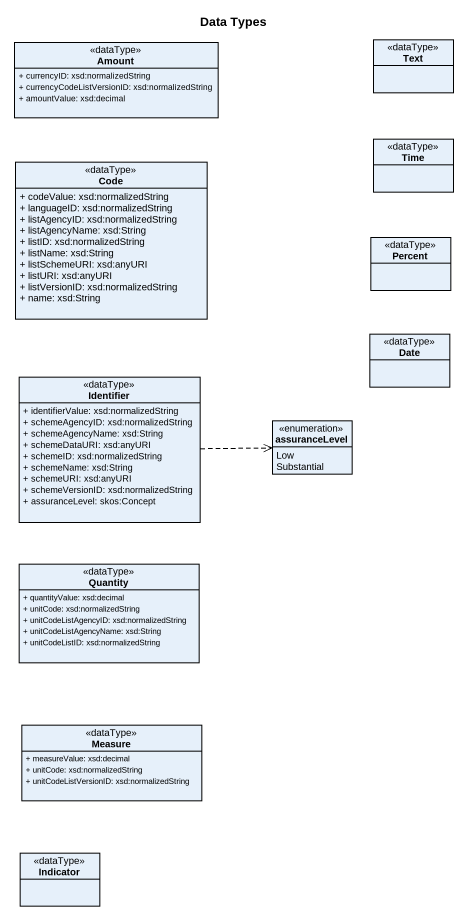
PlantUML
@startuml
title Data Types
hide circle
hide empty members
skinparam classAttributeIconSize 0
class Amount <<dataType>> {
  + currencyID: xsd:normalizedString
  + currencyCodeListVersionID: xsd:normalizedString
  + amountValue: xsd:decimal
}
class Text <<dataType>>
class Code <<dataType>> {
  + codeValue: xsd:normalizedString
  + languageID: xsd:normalizedString
  + listAgencyID: xsd:normalizedString
  + listAgencyName: xsd:String
  + listID: xsd:normalizedString
  + listName: xsd:String
  + listSchemeURI: xsd:anyURI
  + listURI: xsd:anyURI
  + listVersionID: xsd:normalizedString
  + name: xsd:String
}
class Time <<dataType>>
class Percent <<dataType>>
class Date <<dataType>>
class Identifier <<dataType>> {
  + identifierValue: xsd:normalizedString
  + schemeAgencyID: xsd:normalizedString
  + schemeAgencyName: xsd:String
  + schemeDataURI: xsd:anyURI
  + schemeID: xsd:normalizedString
  + schemeName: xsd:String
  + schemeURI: xsd:anyURI
  + schemeVersionID: xsd:normalizedString
  + assuranceLevel: skos:Concept
}
enum assuranceLevel {
  Low
  Substantial
}
class Quantity <<dataType>> {
  + quantityValue: xsd:decimal
  + unitCode: xsd:normalizedString
  + unitCodeListAgencyID: xsd:normalizedString
  + unitCodeListAgencyName: xsd:String
  + unitCodeListID: xsd:normalizedString
}
class Measure <<dataType>> {
  + measureValue: xsd:decimal
  + unitCode: xsd:normalizedString
  + unitCodeListVersionID: xsd:normalizedString
}
class Indicator <<dataType>>
Identifier .right.> assuranceLevel
@enduml
